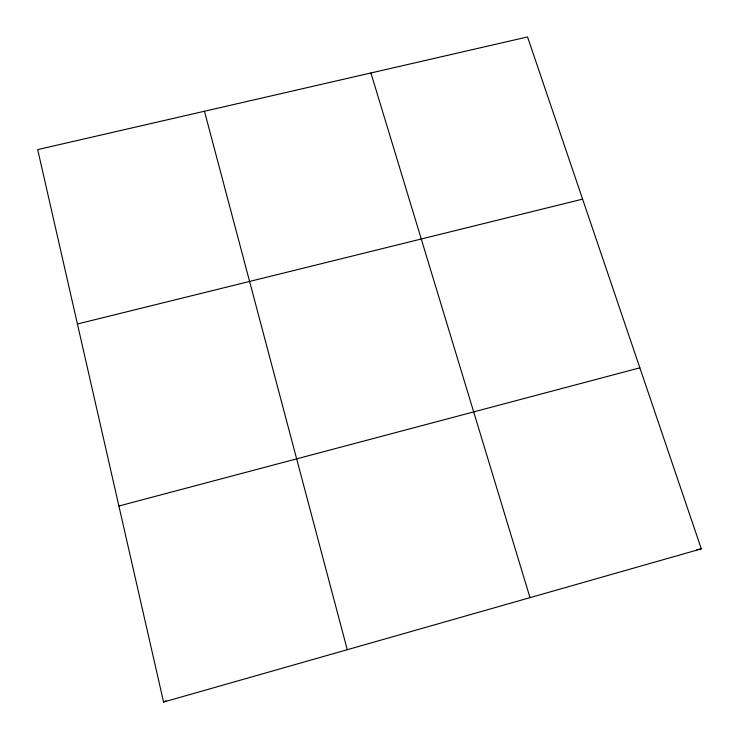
<?xml version="1.0" encoding="UTF-8"?>
<svg xmlns="http://www.w3.org/2000/svg" width="739" height="739" viewBox="0 0 739 739"><rect width="100%" height="100%" fill="white"/><g stroke="black" fill="none" stroke-linecap="round" stroke-linejoin="round"><path stroke-width="1.11" d="M163.568 702.05L701.311 548.846L527.544 36.95L37.689 149.601L163.568 702.05L166.109 700.738M118.905 506.012L639.863 367.819M77.429 323.996L582.6 199.133M696.785 549.761L701.311 548.846M370.923 72.967L530.002 597.648M204.454 111.247L347.275 649.71"/></g></svg>
